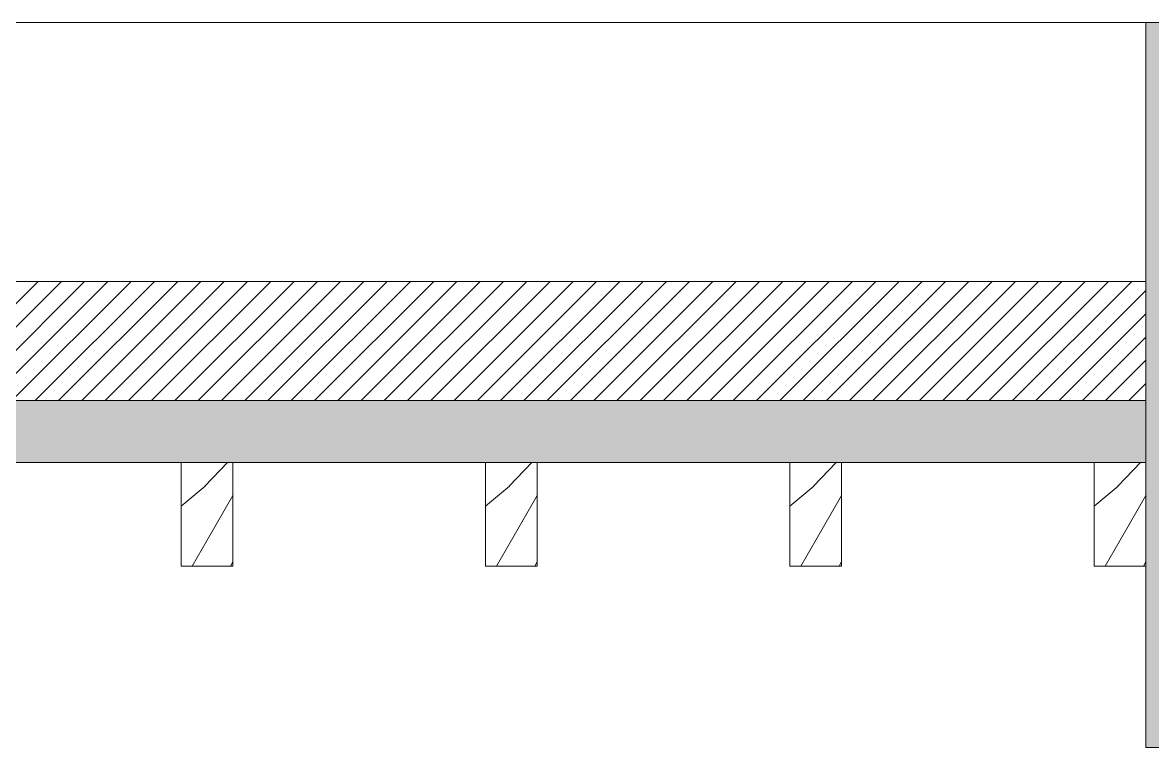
# Model space of a CAD drawing. Header units: metres. Extents: x -197 to 1099, y -24 to 14.
# Drawn here: x -80.584 to -78.404, y 6.15 to 7.55 of the extents above; entities that cross this region are included whole.
import ezdxf

# ---------------------------------------------------------------- set-up
doc = ezdxf.new("R2010")
doc.units = ezdxf.units.M
doc.header["$LTSCALE"] = 0.001
for name, color, linetype, lineweight, true_color in [('Jach-Anotaciones-CalidaddeLínea  0.13', 7, 'Continuous', 13, 0x000000), ('Jach-Anotaciones-Hatch-Lum100%', 7, 'Continuous', 13, 0x000000), ('Jach-Anotaciones-Hatch-Lum50%', 9, 'Continuous', 13, 0x808080)]:
    doc.layers.add(name, color=color, linetype=linetype, lineweight=lineweight, true_color=true_color)

msp = doc.modelspace()

# ---------------------------------------------------------------- hatches: boundary and pattern name
at = {"layer": 'Jach-Anotaciones-Hatch-Lum100%', "ltscale": 100}
h = msp.add_hatch(color=256, dxfattribs=at)
h.dxf.hatch_style = 1
h.paths.add_polyline_path([(-78.21603, 7.55), (-78.41603, 7.55), (-78.41603, 6.15), (-78.21603, 6.15)])
h = msp.add_hatch(color=256, dxfattribs=at)
h.dxf.hatch_style = 1
h.paths.add_polyline_path([(-90.77616, 6.82), (-78.41603, 6.82), (-78.41603, 6.7), (-90.77616, 6.7)])
at = {"layer": 'Jach-Anotaciones-Hatch-Lum50%', "ltscale": 100}
h = msp.add_hatch(dxfattribs=at)
h.set_pattern_fill('ANSI31', color=256, scale=0.01)
h.set_pattern_definition([(45, (-143.32628, 0), (-0.02245064, 0.02245064), [])])
h.paths.add_polyline_path([(-90.77616, 7.05), (-78.41603, 7.05), (-78.41603, 6.82), (-90.77616, 6.82)])
h = msp.add_hatch(dxfattribs=at)
h.set_pattern_fill('WOOD_01', color=256, scale=0.8, angle=60, pattern_type=2)
h.set_pattern_definition([(60, (-139.5445, 0.8039), (-0.69282, 0.4), [0.16, -0.64]), (68.9726, (-139.166376, 0.59483), (1.707181334, 4.55692101), [0.153883, -15.234423]), (65.7105, (-139.211946, 0.6119), (2.90718979, 6.63537723), [0.160798, -7.879101]), (44.5779, (-139.419792, 0.731902), (6.478452005, 6.421028285), [0.2406656, -23.8259016]), (53.6599, (-139.64042, 0.87776), (0.39999871, 0.69282136), [0.144886, -7.099421]), (45.0686, (-139.233515, 0.670543), (2.29281919, 2.37128194), [0.124194, -12.295146]), (48.6901, (-139.77535, 0.66006), (0.39999986, 0.69282067), [0.326338, -3.752878]), (65.7105, (-139.10402, 0.55883), (2.90718979, 6.63537723), [0.080399, -7.9595]), (60, (-139.399, 0.7199), (-0.69282, 0.4), [0.08, -0.72]), (60, (-139.56215, 0.6293), (-0.69282, 0.4), [0.24, -0.56]), (71.3099, (-139.58607, 0.8279), (0.90718136, 3.1712801), [0.081584, -3.997631]), (62.7263, (-139.369725, 0.61062), (7.307182554, 14.256405072), [0.16819, -16.650846]), (52.4054, (-139.32894, 0.63326), (3.89281589, 5.142565012), [0.121062, -11.985134]), (60, (-139.0857, 0.4466), (-0.69282, 0.4), [0.16, -0.64]), (58.8309, (-139.091028, 0.357338), (0.399999541, 0.692820757), [0.3920816, -38.81608]), (60, (-139.61064, 0.6573), (-0.69282, 0.4), [0.08, -0.72]), (60, (-139.6261, 0.7586), (-0.69282, 0.4), [0.08, -0.72]), (60, (-139.8684, 0.48285), (-0.69282, 0.4), [0.12, -0.68]), (50.5377, (-139.79506, 0.68991), (0.39999976, 0.69282053), [0.24331, -4.622899]), (60, (-139.9231, 0.4682), (-0.69282, 0.4), [0.16, -0.64]), (60, (-139.3435, 0.032), (-0.69282, 0.4), [0.088, -0.712]), (60, (-139.1742, 0.4053), (-0.69282, 0.4), [0.08, -0.72]), (60, (-139.39895, 0.064), (-0.69282, 0.4), [0.168, -0.632]), (65.4403, (-139.23652, 0.44134), (3.307183171, 7.328200937), [0.16876, -16.707258]), (60, (-139.28795, 0.4803), (-0.69282, 0.4), [0.152, -0.648]), (60, (-139.5098, 0.128), (-0.69282, 0.4), [0.088, -0.712]), (58.8309, (-139.572653, 0.275138), (0.399999541, 0.692820757), [0.3920816, -38.81608]), (60, (-139.599, 0.3735), (-0.69282, 0.4), [0.08, -0.72]), (60, (-139.6598, 0.3162), (-0.69282, 0.4), [0.08, -0.72]), (60, (-139.4998, 0.5933), (-0.69282, 0.4), [0.16, -0.64]), (60, (-139.59365, 0.4628), (-0.69282, 0.4), [0.08, -0.72]), (60, (-139.7568, 0.3722), (-0.69282, 0.4), [0.16, -0.64]), (79.6538, (-139.3578, 0.39127), (1.628722567, 9.22102156), [0.118929, -11.773925]), (71.3099, (-139.61979, 0.3855), (0.90718136, 3.1712801), [0.081584, -3.997631]), (71.3099, (-139.42515, 0.64262), (0.90718136, 3.1712801), [0.081584, -3.997631]), (65.7105, (-139.80842, 0.586774), (2.90718979, 6.63537723), [0.080399, -7.9595]), (49.6952, (-139.98092, 0.4), (3.09281664, 3.75692404), [0.089442, -8.854828]), (48.6901, (-139.29953, 0.10821), (0.39999986, 0.69282067), [0.081584, -3.997631]), (150, (-139.2457, 0.1695), (-0.4, -0.69282), [0, -0.8]), (46.6076, (-139.71765, 0.248), (9.571260274, 10.177957834), [0.172696, -17.096923]), (71.3099, (-139.57064, 0.72662), (0.90718136, 3.1712801), [0.081584, -3.997631]), (70.3048, (-139.134166, 0.47462), (1.30718233, 3.86409989), [0.089442, -8.854828]), (48.6901, (-139.559, 0.44277), (0.39999986, 0.69282067), [0.081584, -3.997631]), (48.6901, (-139.55365, 0.53206), (0.39999986, 0.69282067), [0.081584, -3.997631]), (41.5651, (-139.64837, 0.208), (0.3999991, 0.6928206), [0.101193, -2.428629]), (45.9638, (-139.83993, 0.42021), (0.399999, 0.69282055), [0.329849, -2.968635]), (43.3008, (-139.80842, 0.586774), (4.18563629, 4.04974474), [0.250567, -8.101676]), (60, (-139.8431, 0.6068), (-0.69282, 0.4), [0.096, -0.704]), (45.9638, (-139.31495, 0.2095), (0.399999, 0.69282055), [0.329849, -2.968635]), (45.9638, (-139.40345, 0.16821), (0.399999, 0.69282055), [0.329849, -2.968635]), (45.9638, (-139.4658, 0.20421), (0.399999, 0.69282055), [0.329849, -2.968635]), (49.6952, (-139.81464, 0.304), (3.09281664, 3.75692404), [0.089442, -8.854828]), (45.9638, (-139.67679, 0.51077), (0.399999, 0.69282055), [0.164924, -3.13356]), (49.6952, (-139.59294, 0.176), (3.09281664, 3.75692404), [0.089442, -8.854828]), (57.6141, (-139.336443, 0.508267), (0.399999129, 0.692820776), [0.192166, -19.024492]), (49.6952, (-139.50515, 0.504056), (3.09281664, 3.75692404), [0.089442, -8.854828]), (72.5288, (-139.447294, 0.57227), (0.90718035, 3.17128135), [0.073756, -7.301879]), (49.5626, (-139.5583, 0.156), (5.785630365, 6.821029196), [0.309115, -30.602364]), (51.8699, (-139.3578, 0.39127), (0.39999995, 0.69281985), [0.113137, -5.543717]), (64.7636, (-139.535084, 0.24421), (3.70718558, 8.0210201), [0.192666, -9.44061]), (60, (-139.45294, 0.4185), (-0.69282, 0.4), [0.248, -0.552]), (44.7449, (-139.90471, 0.356), (2.292819045, 2.37128176), [0.091214, -9.030189]), (50.5377, (-139.24567, 0.16949), (0.39999976, 0.69282053), [0.24331, -4.622899]), (40.0169, (-139.47516, 0.108), (1.89281981, 1.67846116), [0.093638, -9.270122]), (60, (-139.5599, 0.9052), (-0.69282, 0.4), [0.04, -0.76]), (60, (-139.2551, 0.7292), (-0.69282, 0.4), [0.08, -0.72]), (71.3099, (-139.00567, 0.58518), (0.90718136, 3.1712801), [0.081584, -3.997631]), (60, (-139.07095, 0.6321), (-0.69282, 0.4), [0.144, -0.656]), (43.3008, (-139.442146, 0.837184), (4.18563629, 4.04974474), [0.083522, -8.268721]), (48.0207, (-139.292653, 0.760113), (10.372041651, 11.563146785), [0.1472056, -26.840515]), (150, (-139.0057, 0.5852), (-0.4, -0.69282), [0, -0.8]), (60, (-138.9795, 0.6625), (-0.69282, 0.4), [0.072, -0.728]), (60, (-139.1112, 0.7385), (-0.69282, 0.4), [0.072, -0.728]), (60, (-139.1458, 0.7585), (-0.69282, 0.4), [0.072, -0.728]), (36.0376, (-139.38136, 0.89447), (4.87845173, 3.64974762), [0.078791, -7.80029]), (48.5163, (-139.4645, 0.942466), (2.6929280298, 3.0640394157), [0.0734704, -52.17242]), (41.5651, (-139.21508, 0.79847), (0.3999991, 0.6928206), [0.075894, -2.453926]), (47.4712, (-139.55457, 0.99447), (2.69282018, 3.064102), [0.073756, -7.301879])])
h.paths.add_polyline_path([(-80.27785, 6.7), (-80.17785, 6.7), (-80.17785, 6.5), (-80.27785, 6.5)])
h = msp.add_hatch(dxfattribs=at)
h.set_pattern_fill('WOOD_01', color=256, scale=0.8, angle=60, pattern_type=2)
h.set_pattern_definition([(60, (-138.9572, 0.8039), (-0.69282, 0.4), [0.16, -0.64]), (68.9726, (-138.579104, 0.59483), (1.707181334, 4.55692101), [0.153883, -15.234423]), (65.7105, (-138.62467, 0.6119), (2.90718979, 6.63537723), [0.160798, -7.879101]), (44.5779, (-138.83252, 0.731902), (6.478452005, 6.421028285), [0.2406656, -23.8259016]), (53.6599, (-139.05315, 0.87776), (0.39999871, 0.69282136), [0.144886, -7.099421]), (45.0686, (-138.64624, 0.670543), (2.29281919, 2.37128194), [0.124194, -12.295146]), (48.6901, (-139.18808, 0.66006), (0.39999986, 0.69282067), [0.326338, -3.752878]), (65.7105, (-138.51675, 0.55883), (2.90718979, 6.63537723), [0.080399, -7.9595]), (60, (-138.8117, 0.7199), (-0.69282, 0.4), [0.08, -0.72]), (60, (-138.9749, 0.6293), (-0.69282, 0.4), [0.24, -0.56]), (71.3099, (-138.9988, 0.8279), (0.90718136, 3.1712801), [0.081584, -3.997631]), (62.7263, (-138.782452, 0.61062), (7.307182554, 14.256405072), [0.16819, -16.650846]), (52.4054, (-138.74167, 0.63326), (3.89281589, 5.142565012), [0.121062, -11.985134]), (60, (-138.4984, 0.4466), (-0.69282, 0.4), [0.16, -0.64]), (58.8309, (-138.503755, 0.357338), (0.399999541, 0.692820757), [0.3920816, -38.81608]), (60, (-139.0234, 0.6573), (-0.69282, 0.4), [0.08, -0.72]), (60, (-139.0388, 0.7586), (-0.69282, 0.4), [0.08, -0.72]), (60, (-139.28115, 0.48285), (-0.69282, 0.4), [0.12, -0.68]), (50.5377, (-139.20779, 0.68991), (0.39999976, 0.69282053), [0.24331, -4.622899]), (60, (-139.3358, 0.4682), (-0.69282, 0.4), [0.16, -0.64]), (60, (-138.75625, 0.032), (-0.69282, 0.4), [0.088, -0.712]), (60, (-138.5869, 0.4053), (-0.69282, 0.4), [0.08, -0.72]), (60, (-138.8117, 0.064), (-0.69282, 0.4), [0.168, -0.632]), (65.4403, (-138.649247, 0.44134), (3.307183171, 7.328200937), [0.16876, -16.707258]), (60, (-138.7007, 0.4803), (-0.69282, 0.4), [0.152, -0.648]), (60, (-138.9225, 0.128), (-0.69282, 0.4), [0.088, -0.712]), (58.8309, (-138.98538, 0.275138), (0.399999541, 0.692820757), [0.3920816, -38.81608]), (60, (-139.0117, 0.3735), (-0.69282, 0.4), [0.08, -0.72]), (60, (-139.0725, 0.3162), (-0.69282, 0.4), [0.08, -0.72]), (60, (-138.9125, 0.5933), (-0.69282, 0.4), [0.16, -0.64]), (60, (-139.0064, 0.4628), (-0.69282, 0.4), [0.08, -0.72]), (60, (-139.1695, 0.3722), (-0.69282, 0.4), [0.16, -0.64]), (79.6538, (-138.77053, 0.39127), (1.628722567, 9.22102156), [0.118929, -11.773925]), (71.3099, (-139.03252, 0.3855), (0.90718136, 3.1712801), [0.081584, -3.997631]), (71.3099, (-138.83788, 0.64262), (0.90718136, 3.1712801), [0.081584, -3.997631]), (65.7105, (-139.22115, 0.586774), (2.90718979, 6.63537723), [0.080399, -7.9595]), (49.6952, (-139.39365, 0.4), (3.09281664, 3.75692404), [0.089442, -8.854828]), (48.6901, (-138.71225, 0.10821), (0.39999986, 0.69282067), [0.081584, -3.997631]), (150, (-138.6584, 0.1695), (-0.4, -0.69282), [0, -0.8]), (46.6076, (-139.130375, 0.248), (9.571260274, 10.177957834), [0.172696, -17.096923]), (71.3099, (-138.98337, 0.72662), (0.90718136, 3.1712801), [0.081584, -3.997631]), (70.3048, (-138.54689, 0.47462), (1.30718233, 3.86409989), [0.089442, -8.854828]), (48.6901, (-138.97173, 0.44277), (0.39999986, 0.69282067), [0.081584, -3.997631]), (48.6901, (-138.96638, 0.53206), (0.39999986, 0.69282067), [0.081584, -3.997631]), (41.5651, (-139.0611, 0.208), (0.3999991, 0.6928206), [0.101193, -2.428629]), (45.9638, (-139.25265, 0.42021), (0.399999, 0.69282055), [0.329849, -2.968635]), (43.3008, (-139.22115, 0.586774), (4.18563629, 4.04974474), [0.250567, -8.101676]), (60, (-139.2558, 0.6068), (-0.69282, 0.4), [0.096, -0.704]), (45.9638, (-138.72768, 0.2095), (0.399999, 0.69282055), [0.329849, -2.968635]), (45.9638, (-138.81618, 0.16821), (0.399999, 0.69282055), [0.329849, -2.968635]), (45.9638, (-138.87853, 0.20421), (0.399999, 0.69282055), [0.329849, -2.968635]), (49.6952, (-139.22737, 0.304), (3.09281664, 3.75692404), [0.089442, -8.854828]), (45.9638, (-139.08951, 0.51077), (0.399999, 0.69282055), [0.164924, -3.13356]), (49.6952, (-139.00567, 0.176), (3.09281664, 3.75692404), [0.089442, -8.854828]), (57.6141, (-138.74917, 0.508267), (0.399999129, 0.692820776), [0.192166, -19.024492]), (49.6952, (-138.91788, 0.504056), (3.09281664, 3.75692404), [0.089442, -8.854828]), (72.5288, (-138.86002, 0.57227), (0.90718035, 3.17128135), [0.073756, -7.301879]), (49.5626, (-138.971027, 0.156), (5.785630365, 6.821029196), [0.309115, -30.602364]), (51.8699, (-138.77053, 0.39127), (0.39999995, 0.69281985), [0.113137, -5.543717]), (64.7636, (-138.94781, 0.24421), (3.70718558, 8.0210201), [0.192666, -9.44061]), (60, (-138.8657, 0.4185), (-0.69282, 0.4), [0.248, -0.552]), (44.7449, (-139.31744, 0.356), (2.292819045, 2.37128176), [0.091214, -9.030189]), (50.5377, (-138.6584, 0.16949), (0.39999976, 0.69282053), [0.24331, -4.622899]), (40.0169, (-138.88789, 0.108), (1.89281981, 1.67846116), [0.093638, -9.270122]), (60, (-138.97265, 0.9052), (-0.69282, 0.4), [0.04, -0.76]), (60, (-138.6678, 0.7292), (-0.69282, 0.4), [0.08, -0.72]), (71.3099, (-138.4184, 0.58518), (0.90718136, 3.1712801), [0.081584, -3.997631]), (60, (-138.4837, 0.6321), (-0.69282, 0.4), [0.144, -0.656]), (43.3008, (-138.85487, 0.837184), (4.18563629, 4.04974474), [0.083522, -8.268721]), (48.0207, (-138.70538, 0.760113), (10.372041651, 11.563146785), [0.1472056, -26.840515]), (150, (-138.4184, 0.5852), (-0.4, -0.69282), [0, -0.8]), (60, (-138.39225, 0.6625), (-0.69282, 0.4), [0.072, -0.728]), (60, (-138.5239, 0.7385), (-0.69282, 0.4), [0.072, -0.728]), (60, (-138.5585, 0.7585), (-0.69282, 0.4), [0.072, -0.728]), (36.0376, (-138.79409, 0.89447), (4.87845173, 3.64974762), [0.078791, -7.80029]), (48.5163, (-138.877227, 0.942466), (2.6929280298, 3.0640394157), [0.0734704, -52.17242]), (41.5651, (-138.6278, 0.79847), (0.3999991, 0.6928206), [0.075894, -2.453926]), (47.4712, (-138.96729, 0.99447), (2.69282018, 3.064102), [0.073756, -7.301879])])
h.paths.add_polyline_path([(-79.69058, 6.7), (-79.59058, 6.7), (-79.59058, 6.5), (-79.69058, 6.5)])
h = msp.add_hatch(dxfattribs=at)
h.set_pattern_fill('WOOD_01', color=256, scale=0.8, angle=60, pattern_type=2)
h.set_pattern_definition([(60, (-138.36995, 0.8039), (-0.69282, 0.4), [0.16, -0.64]), (68.9726, (-137.99183, 0.59483), (1.707181334, 4.55692101), [0.153883, -15.234423]), (65.7105, (-138.0374, 0.6119), (2.90718979, 6.63537723), [0.160798, -7.879101]), (44.5779, (-138.245246, 0.731902), (6.478452005, 6.421028285), [0.2406656, -23.8259016]), (53.6599, (-138.46588, 0.87776), (0.39999871, 0.69282136), [0.144886, -7.099421]), (45.0686, (-138.05897, 0.670543), (2.29281919, 2.37128194), [0.124194, -12.295146]), (48.6901, (-138.6008, 0.66006), (0.39999986, 0.69282067), [0.326338, -3.752878]), (65.7105, (-137.92948, 0.55883), (2.90718979, 6.63537723), [0.080399, -7.9595]), (60, (-138.2245, 0.7199), (-0.69282, 0.4), [0.08, -0.72]), (60, (-138.3876, 0.6293), (-0.69282, 0.4), [0.24, -0.56]), (71.3099, (-138.41152, 0.8279), (0.90718136, 3.1712801), [0.081584, -3.997631]), (62.7263, (-138.19518, 0.61062), (7.307182554, 14.256405072), [0.16819, -16.650846]), (52.4054, (-138.154395, 0.63326), (3.89281589, 5.142565012), [0.121062, -11.985134]), (60, (-137.9111, 0.4466), (-0.69282, 0.4), [0.16, -0.64]), (58.8309, (-137.916482, 0.357338), (0.399999541, 0.692820757), [0.3920816, -38.81608]), (60, (-138.4361, 0.6573), (-0.69282, 0.4), [0.08, -0.72]), (60, (-138.4515, 0.7586), (-0.69282, 0.4), [0.08, -0.72]), (60, (-138.6939, 0.48285), (-0.69282, 0.4), [0.12, -0.68]), (50.5377, (-138.62052, 0.68991), (0.39999976, 0.69282053), [0.24331, -4.622899]), (60, (-138.7485, 0.4682), (-0.69282, 0.4), [0.16, -0.64]), (60, (-138.169, 0.032), (-0.69282, 0.4), [0.088, -0.712]), (60, (-137.9996, 0.4053), (-0.69282, 0.4), [0.08, -0.72]), (60, (-138.2244, 0.064), (-0.69282, 0.4), [0.168, -0.632]), (65.4403, (-138.061975, 0.44134), (3.307183171, 7.328200937), [0.16876, -16.707258]), (60, (-138.1134, 0.4803), (-0.69282, 0.4), [0.152, -0.648]), (60, (-138.33526, 0.128), (-0.69282, 0.4), [0.088, -0.712]), (58.8309, (-138.398108, 0.275138), (0.399999541, 0.692820757), [0.3920816, -38.81608]), (60, (-138.4245, 0.3735), (-0.69282, 0.4), [0.08, -0.72]), (60, (-138.48525, 0.3162), (-0.69282, 0.4), [0.08, -0.72]), (60, (-138.32525, 0.5933), (-0.69282, 0.4), [0.16, -0.64]), (60, (-138.4191, 0.4628), (-0.69282, 0.4), [0.08, -0.72]), (60, (-138.58224, 0.3722), (-0.69282, 0.4), [0.16, -0.64]), (79.6538, (-138.183257, 0.39127), (1.628722567, 9.22102156), [0.118929, -11.773925]), (71.3099, (-138.44525, 0.3855), (0.90718136, 3.1712801), [0.081584, -3.997631]), (71.3099, (-138.2506, 0.64262), (0.90718136, 3.1712801), [0.081584, -3.997631]), (65.7105, (-138.63388, 0.586774), (2.90718979, 6.63537723), [0.080399, -7.9595]), (49.6952, (-138.806374, 0.4), (3.09281664, 3.75692404), [0.089442, -8.854828]), (48.6901, (-138.12498, 0.10821), (0.39999986, 0.69282067), [0.081584, -3.997631]), (150, (-138.0711, 0.1695), (-0.4, -0.69282), [0, -0.8]), (46.6076, (-138.543103, 0.248), (9.571260274, 10.177957834), [0.172696, -17.096923]), (71.3099, (-138.3961, 0.72662), (0.90718136, 3.1712801), [0.081584, -3.997631]), (70.3048, (-137.95962, 0.47462), (1.30718233, 3.86409989), [0.089442, -8.854828]), (48.6901, (-138.38446, 0.44277), (0.39999986, 0.69282067), [0.081584, -3.997631]), (48.6901, (-138.3791, 0.53206), (0.39999986, 0.69282067), [0.081584, -3.997631]), (41.5651, (-138.47382, 0.208), (0.3999991, 0.6928206), [0.101193, -2.428629]), (45.9638, (-138.66538, 0.42021), (0.399999, 0.69282055), [0.329849, -2.968635]), (43.3008, (-138.63388, 0.586774), (4.18563629, 4.04974474), [0.250567, -8.101676]), (60, (-138.6685, 0.6068), (-0.69282, 0.4), [0.096, -0.704]), (45.9638, (-138.1404, 0.2095), (0.399999, 0.69282055), [0.329849, -2.968635]), (45.9638, (-138.2289, 0.16821), (0.399999, 0.69282055), [0.329849, -2.968635]), (45.9638, (-138.29126, 0.20421), (0.399999, 0.69282055), [0.329849, -2.968635]), (49.6952, (-138.6401, 0.304), (3.09281664, 3.75692404), [0.089442, -8.854828]), (45.9638, (-138.50224, 0.51077), (0.399999, 0.69282055), [0.164924, -3.13356]), (49.6952, (-138.418395, 0.176), (3.09281664, 3.75692404), [0.089442, -8.854828]), (57.6141, (-138.161898, 0.508267), (0.399999129, 0.692820776), [0.192166, -19.024492]), (49.6952, (-138.330605, 0.504056), (3.09281664, 3.75692404), [0.089442, -8.854828]), (72.5288, (-138.27275, 0.57227), (0.90718035, 3.17128135), [0.073756, -7.301879]), (49.5626, (-138.383754, 0.156), (5.785630365, 6.821029196), [0.309115, -30.602364]), (51.8699, (-138.18326, 0.39127), (0.39999995, 0.69281985), [0.113137, -5.543717]), (64.7636, (-138.36054, 0.24421), (3.70718558, 8.0210201), [0.192666, -9.44061]), (60, (-138.2784, 0.4185), (-0.69282, 0.4), [0.248, -0.552]), (44.7449, (-138.730164, 0.356), (2.292819045, 2.37128176), [0.091214, -9.030189]), (50.5377, (-138.07112, 0.16949), (0.39999976, 0.69282053), [0.24331, -4.622899]), (40.0169, (-138.300616, 0.108), (1.89281981, 1.67846116), [0.093638, -9.270122]), (60, (-138.3854, 0.9052), (-0.69282, 0.4), [0.04, -0.76]), (60, (-138.0805, 0.7292), (-0.69282, 0.4), [0.08, -0.72]), (71.3099, (-137.83112, 0.58518), (0.90718136, 3.1712801), [0.081584, -3.997631]), (60, (-137.8964, 0.6321), (-0.69282, 0.4), [0.144, -0.656]), (43.3008, (-138.2676, 0.837184), (4.18563629, 4.04974474), [0.083522, -8.268721]), (48.0207, (-138.118108, 0.760113), (10.372041651, 11.563146785), [0.1472056, -26.840515]), (150, (-137.8311, 0.5852), (-0.4, -0.69282), [0, -0.8]), (60, (-137.805, 0.6625), (-0.69282, 0.4), [0.072, -0.728]), (60, (-137.9366, 0.7385), (-0.69282, 0.4), [0.072, -0.728]), (60, (-137.97126, 0.7585), (-0.69282, 0.4), [0.072, -0.728]), (36.0376, (-138.206816, 0.89447), (4.87845173, 3.64974762), [0.078791, -7.80029]), (48.5163, (-138.289954, 0.942466), (2.6929280298, 3.0640394157), [0.0734704, -52.17242]), (41.5651, (-138.04054, 0.79847), (0.3999991, 0.6928206), [0.075894, -2.453926]), (47.4712, (-138.38002, 0.99447), (2.69282018, 3.064102), [0.073756, -7.301879])])
h.paths.add_polyline_path([(-79.10331, 6.7), (-79.00331, 6.7), (-79.00331, 6.5), (-79.10331, 6.5)])
h = msp.add_hatch(dxfattribs=at)
h.set_pattern_fill('WOOD_01', color=256, scale=0.8, angle=60, pattern_type=2)
h.set_pattern_definition([(60, (-137.7827, 0.8039), (-0.69282, 0.4), [0.16, -0.64]), (68.9726, (-137.40456, 0.59483), (1.707181334, 4.55692101), [0.153883, -15.234423]), (65.7105, (-137.45013, 0.6119), (2.90718979, 6.63537723), [0.160798, -7.879101]), (44.5779, (-137.657974, 0.731902), (6.478452005, 6.421028285), [0.2406656, -23.8259016]), (53.6599, (-137.8786, 0.87776), (0.39999871, 0.69282136), [0.144886, -7.099421]), (45.0686, (-137.471697, 0.670543), (2.29281919, 2.37128194), [0.124194, -12.295146]), (48.6901, (-138.01353, 0.66006), (0.39999986, 0.69282067), [0.326338, -3.752878]), (65.7105, (-137.342204, 0.55883), (2.90718979, 6.63537723), [0.080399, -7.9595]), (60, (-137.6372, 0.7199), (-0.69282, 0.4), [0.08, -0.72]), (60, (-137.8003, 0.6293), (-0.69282, 0.4), [0.24, -0.56]), (71.3099, (-137.82425, 0.8279), (0.90718136, 3.1712801), [0.081584, -3.997631]), (62.7263, (-137.607907, 0.61062), (7.307182554, 14.256405072), [0.16819, -16.650846]), (52.4054, (-137.56712, 0.63326), (3.89281589, 5.142565012), [0.121062, -11.985134]), (60, (-137.32385, 0.4466), (-0.69282, 0.4), [0.16, -0.64]), (58.8309, (-137.32921, 0.357338), (0.399999541, 0.692820757), [0.3920816, -38.81608]), (60, (-137.8488, 0.6573), (-0.69282, 0.4), [0.08, -0.72]), (60, (-137.86425, 0.7586), (-0.69282, 0.4), [0.08, -0.72]), (60, (-138.1066, 0.48285), (-0.69282, 0.4), [0.12, -0.68]), (50.5377, (-138.03325, 0.68991), (0.39999976, 0.69282053), [0.24331, -4.622899]), (60, (-138.16125, 0.4682), (-0.69282, 0.4), [0.16, -0.64]), (60, (-137.5817, 0.032), (-0.69282, 0.4), [0.088, -0.712]), (60, (-137.41235, 0.4053), (-0.69282, 0.4), [0.08, -0.72]), (60, (-137.6371, 0.064), (-0.69282, 0.4), [0.168, -0.632]), (65.4403, (-137.4747, 0.44134), (3.307183171, 7.328200937), [0.16876, -16.707258]), (60, (-137.5261, 0.4803), (-0.69282, 0.4), [0.152, -0.648]), (60, (-137.748, 0.128), (-0.69282, 0.4), [0.088, -0.712]), (58.8309, (-137.810835, 0.275138), (0.399999541, 0.692820757), [0.3920816, -38.81608]), (60, (-137.8372, 0.3735), (-0.69282, 0.4), [0.08, -0.72]), (60, (-137.898, 0.3162), (-0.69282, 0.4), [0.08, -0.72]), (60, (-137.738, 0.5933), (-0.69282, 0.4), [0.16, -0.64]), (60, (-137.8318, 0.4628), (-0.69282, 0.4), [0.08, -0.72]), (60, (-137.995, 0.3722), (-0.69282, 0.4), [0.16, -0.64]), (79.6538, (-137.595984, 0.39127), (1.628722567, 9.22102156), [0.118929, -11.773925]), (71.3099, (-137.85797, 0.3855), (0.90718136, 3.1712801), [0.081584, -3.997631]), (71.3099, (-137.66333, 0.64262), (0.90718136, 3.1712801), [0.081584, -3.997631]), (65.7105, (-138.046604, 0.586774), (2.90718979, 6.63537723), [0.080399, -7.9595]), (49.6952, (-138.2191, 0.4), (3.09281664, 3.75692404), [0.089442, -8.854828]), (48.6901, (-137.5377, 0.10821), (0.39999986, 0.69282067), [0.081584, -3.997631]), (150, (-137.48385, 0.1695), (-0.4, -0.69282), [0, -0.8]), (46.6076, (-137.95583, 0.248), (9.571260274, 10.177957834), [0.172696, -17.096923]), (71.3099, (-137.80882, 0.72662), (0.90718136, 3.1712801), [0.081584, -3.997631]), (70.3048, (-137.37235, 0.47462), (1.30718233, 3.86409989), [0.089442, -8.854828]), (48.6901, (-137.79719, 0.44277), (0.39999986, 0.69282067), [0.081584, -3.997631]), (48.6901, (-137.79183, 0.53206), (0.39999986, 0.69282067), [0.081584, -3.997631]), (41.5651, (-137.88655, 0.208), (0.3999991, 0.6928206), [0.101193, -2.428629]), (45.9638, (-138.0781, 0.42021), (0.399999, 0.69282055), [0.329849, -2.968635]), (43.3008, (-138.046604, 0.586774), (4.18563629, 4.04974474), [0.250567, -8.101676]), (60, (-138.08125, 0.6068), (-0.69282, 0.4), [0.096, -0.704]), (45.9638, (-137.55313, 0.2095), (0.399999, 0.69282055), [0.329849, -2.968635]), (45.9638, (-137.64163, 0.16821), (0.399999, 0.69282055), [0.329849, -2.968635]), (45.9638, (-137.70398, 0.20421), (0.399999, 0.69282055), [0.329849, -2.968635]), (49.6952, (-138.052825, 0.304), (3.09281664, 3.75692404), [0.089442, -8.854828]), (45.9638, (-137.91497, 0.51077), (0.399999, 0.69282055), [0.164924, -3.13356]), (49.6952, (-137.83112, 0.176), (3.09281664, 3.75692404), [0.089442, -8.854828]), (57.6141, (-137.574625, 0.508267), (0.399999129, 0.692820776), [0.192166, -19.024492]), (49.6952, (-137.74333, 0.504056), (3.09281664, 3.75692404), [0.089442, -8.854828]), (72.5288, (-137.68548, 0.57227), (0.90718035, 3.17128135), [0.073756, -7.301879]), (49.5626, (-137.796481, 0.156), (5.785630365, 6.821029196), [0.309115, -30.602364]), (51.8699, (-137.59598, 0.39127), (0.39999995, 0.69281985), [0.113137, -5.543717]), (64.7636, (-137.773266, 0.24421), (3.70718558, 8.0210201), [0.192666, -9.44061]), (60, (-137.6911, 0.4185), (-0.69282, 0.4), [0.248, -0.552]), (44.7449, (-138.14289, 0.356), (2.292819045, 2.37128176), [0.091214, -9.030189]), (50.5377, (-137.48385, 0.16949), (0.39999976, 0.69282053), [0.24331, -4.622899]), (40.0169, (-137.71334, 0.108), (1.89281981, 1.67846116), [0.093638, -9.270122]), (60, (-137.7981, 0.9052), (-0.69282, 0.4), [0.04, -0.76]), (60, (-137.4933, 0.7292), (-0.69282, 0.4), [0.08, -0.72]), (71.3099, (-137.24385, 0.58518), (0.90718136, 3.1712801), [0.081584, -3.997631]), (60, (-137.3091, 0.6321), (-0.69282, 0.4), [0.144, -0.656]), (43.3008, (-137.68033, 0.837184), (4.18563629, 4.04974474), [0.083522, -8.268721]), (48.0207, (-137.530835, 0.760113), (10.372041651, 11.563146785), [0.1472056, -26.840515]), (150, (-137.24385, 0.5852), (-0.4, -0.69282), [0, -0.8]), (60, (-137.2177, 0.6625), (-0.69282, 0.4), [0.072, -0.728]), (60, (-137.34934, 0.7385), (-0.69282, 0.4), [0.072, -0.728]), (60, (-137.384, 0.7585), (-0.69282, 0.4), [0.072, -0.728]), (36.0376, (-137.61954, 0.89447), (4.87845173, 3.64974762), [0.078791, -7.80029]), (48.5163, (-137.702681, 0.942466), (2.6929280298, 3.0640394157), [0.0734704, -52.17242]), (41.5651, (-137.45327, 0.79847), (0.3999991, 0.6928206), [0.075894, -2.453926]), (47.4712, (-137.79275, 0.99447), (2.69282018, 3.064102), [0.073756, -7.301879])])
h.paths.add_polyline_path([(-78.51603, 6.7), (-78.41603, 6.7), (-78.41603, 6.5), (-78.51603, 6.5)])

# ---------------------------------------------------------------- linework, layer by layer
at = {"layer": 'Jach-Anotaciones-CalidaddeLínea  0.13', "ltscale": 100}
for points in [[(-83.07603, 7.55), (-78.41603, 7.55), (-78.41603, 7.05), (-83.07603, 7.05)], [(-78.21603, 7.55), (-78.41603, 7.55), (-78.41603, 6.15), (-78.21603, 6.15)], [(-90.77616, 7.05), (-78.41603, 7.05), (-78.41603, 6.82), (-90.77616, 6.82)], [(-90.77616, 6.82), (-78.41603, 6.82), (-78.41603, 6.7), (-90.77616, 6.7)], [(-80.27785, 6.7), (-80.17785, 6.7), (-80.17785, 6.5), (-80.27785, 6.5)], [(-79.69058, 6.7), (-79.59058, 6.7), (-79.59058, 6.5), (-79.69058, 6.5)], [(-79.10331, 6.7), (-79.00331, 6.7), (-79.00331, 6.5), (-79.10331, 6.5)], [(-78.51603, 6.7), (-78.41603, 6.7), (-78.41603, 6.5), (-78.51603, 6.5)]]:
    msp.add_lwpolyline(points, close=True, dxfattribs=at)

doc.saveas('drawing.dxf')
